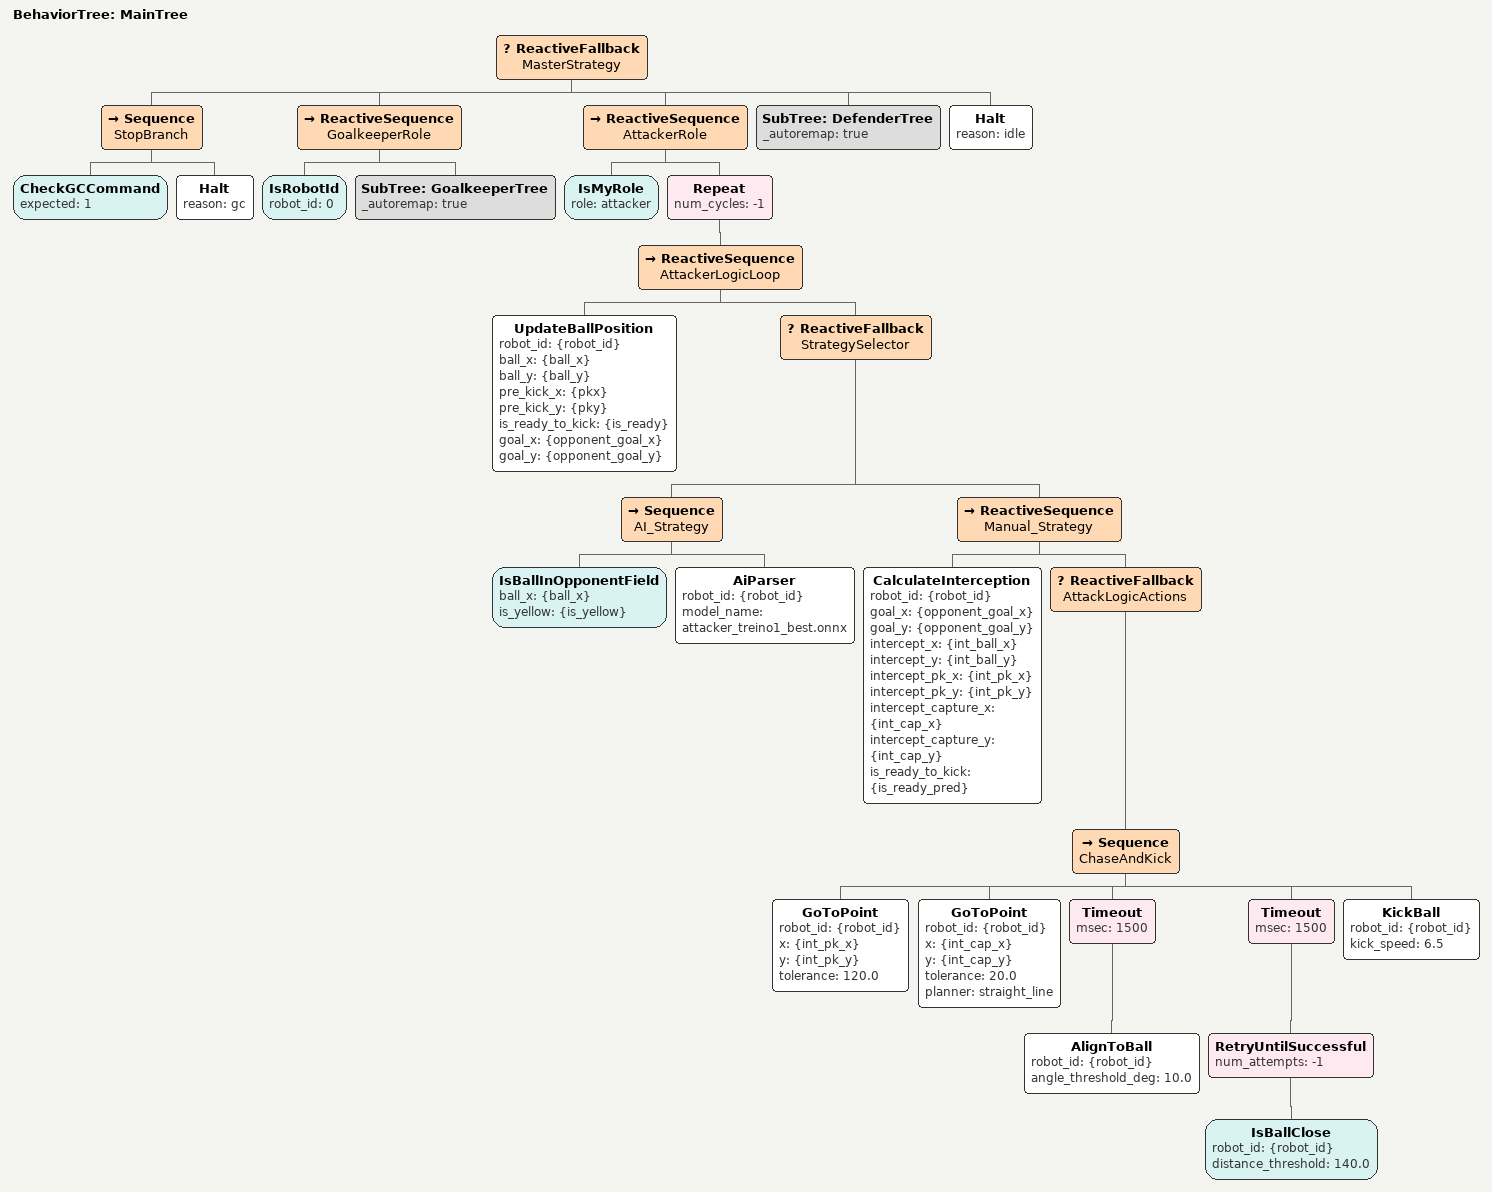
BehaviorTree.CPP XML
<root main_tree_to_execute="MainTree" BTCPP_format="4">

  <BehaviorTree ID="MainTree">
    <ReactiveFallback name="MasterStrategy">

      <!-- 1. BOTÃO DE PARAR (STOP - Comando 1) -->
      <Sequence name="StopBranch">
        <CheckGCCommand expected="1"/>
        <Halt reason="gc"/>
      </Sequence>

      <!-- 2. GOLEIRO (Apenas Robô 0) -->
      <ReactiveSequence name="GoalkeeperRole">
        <IsRobotId robot_id="0" />
        <SubTree ID="GoalkeeperTree" _autoremap="true" />
      </ReactiveSequence>

      <!-- 3. JOGO / ATAQUE (Robô Atacante é o Dono da Bola em qualquer lugar) -->
      <ReactiveSequence name="AttackerRole">
        <IsMyRole role="attacker" />

        <Repeat num_cycles="-1">
          <ReactiveSequence name="AttackerLogicLoop">

            <UpdateBallPosition robot_id="{robot_id}"
                                ball_x="{ball_x}" ball_y="{ball_y}"
                                pre_kick_x="{pkx}" pre_kick_y="{pky}"
                                is_ready_to_kick="{is_ready}"
                                goal_x="{opponent_goal_x}" goal_y="{opponent_goal_y}" />

            <!-- 2. O SELETOR DE ESTRATÉGIA -->
            <ReactiveFallback name="StrategySelector">

              <Sequence name="AI_Strategy">
                <IsBallInOpponentField ball_x="{ball_x}" is_yellow="{is_yellow}"/>

                <AiParser robot_id="{robot_id}" model_name="attacker_treino1_best.onnx" />

              </Sequence>
              <ReactiveSequence name="Manual_Strategy">

                <CalculateInterception robot_id="{robot_id}"
                                       goal_x="{opponent_goal_x}" goal_y="{opponent_goal_y}"
                                       intercept_x="{int_ball_x}" intercept_y="{int_ball_y}"
                                       intercept_pk_x="{int_pk_x}" intercept_pk_y="{int_pk_y}"
                                       intercept_capture_x="{int_cap_x}" intercept_capture_y="{int_cap_y}"
                                       is_ready_to_kick="{is_ready_pred}" />

                <ReactiveFallback name="AttackLogicActions">
                  <Sequence name="ChaseAndKick">
                    <GoToPoint robot_id="{robot_id}" x="{int_pk_x}" y="{int_pk_y}" tolerance="120.0" />
                    <GoToPoint robot_id="{robot_id}" x="{int_cap_x}" y="{int_cap_y}" tolerance="20.0" planner="straight_line" />

                    <Timeout msec="1500">
                      <AlignToBall robot_id="{robot_id}" angle_threshold_deg="10.0" />
                    </Timeout>

                    <Timeout msec="1500">
                      <RetryUntilSuccessful num_attempts="-1">
                        <IsBallClose robot_id="{robot_id}" distance_threshold="140.0"/>
                      </RetryUntilSuccessful>
                    </Timeout>

                    <KickBall robot_id="{robot_id}" kick_speed="6.5"/>
                  </Sequence>
                </ReactiveFallback>

              </ReactiveSequence>

            </ReactiveFallback>
          </ReactiveSequence>
        </Repeat>
      </ReactiveSequence>

      <!-- 3. DEFESA (Robô 1 - Lógica vinda da branch defender) -->
      <SubTree ID="DefenderTree" _autoremap="true" />

      <!-- 4. RESERVAS (Outros robôs ficam parados) -->
      <Halt reason="idle"/>

    </ReactiveFallback>
  </BehaviorTree>

</root>
